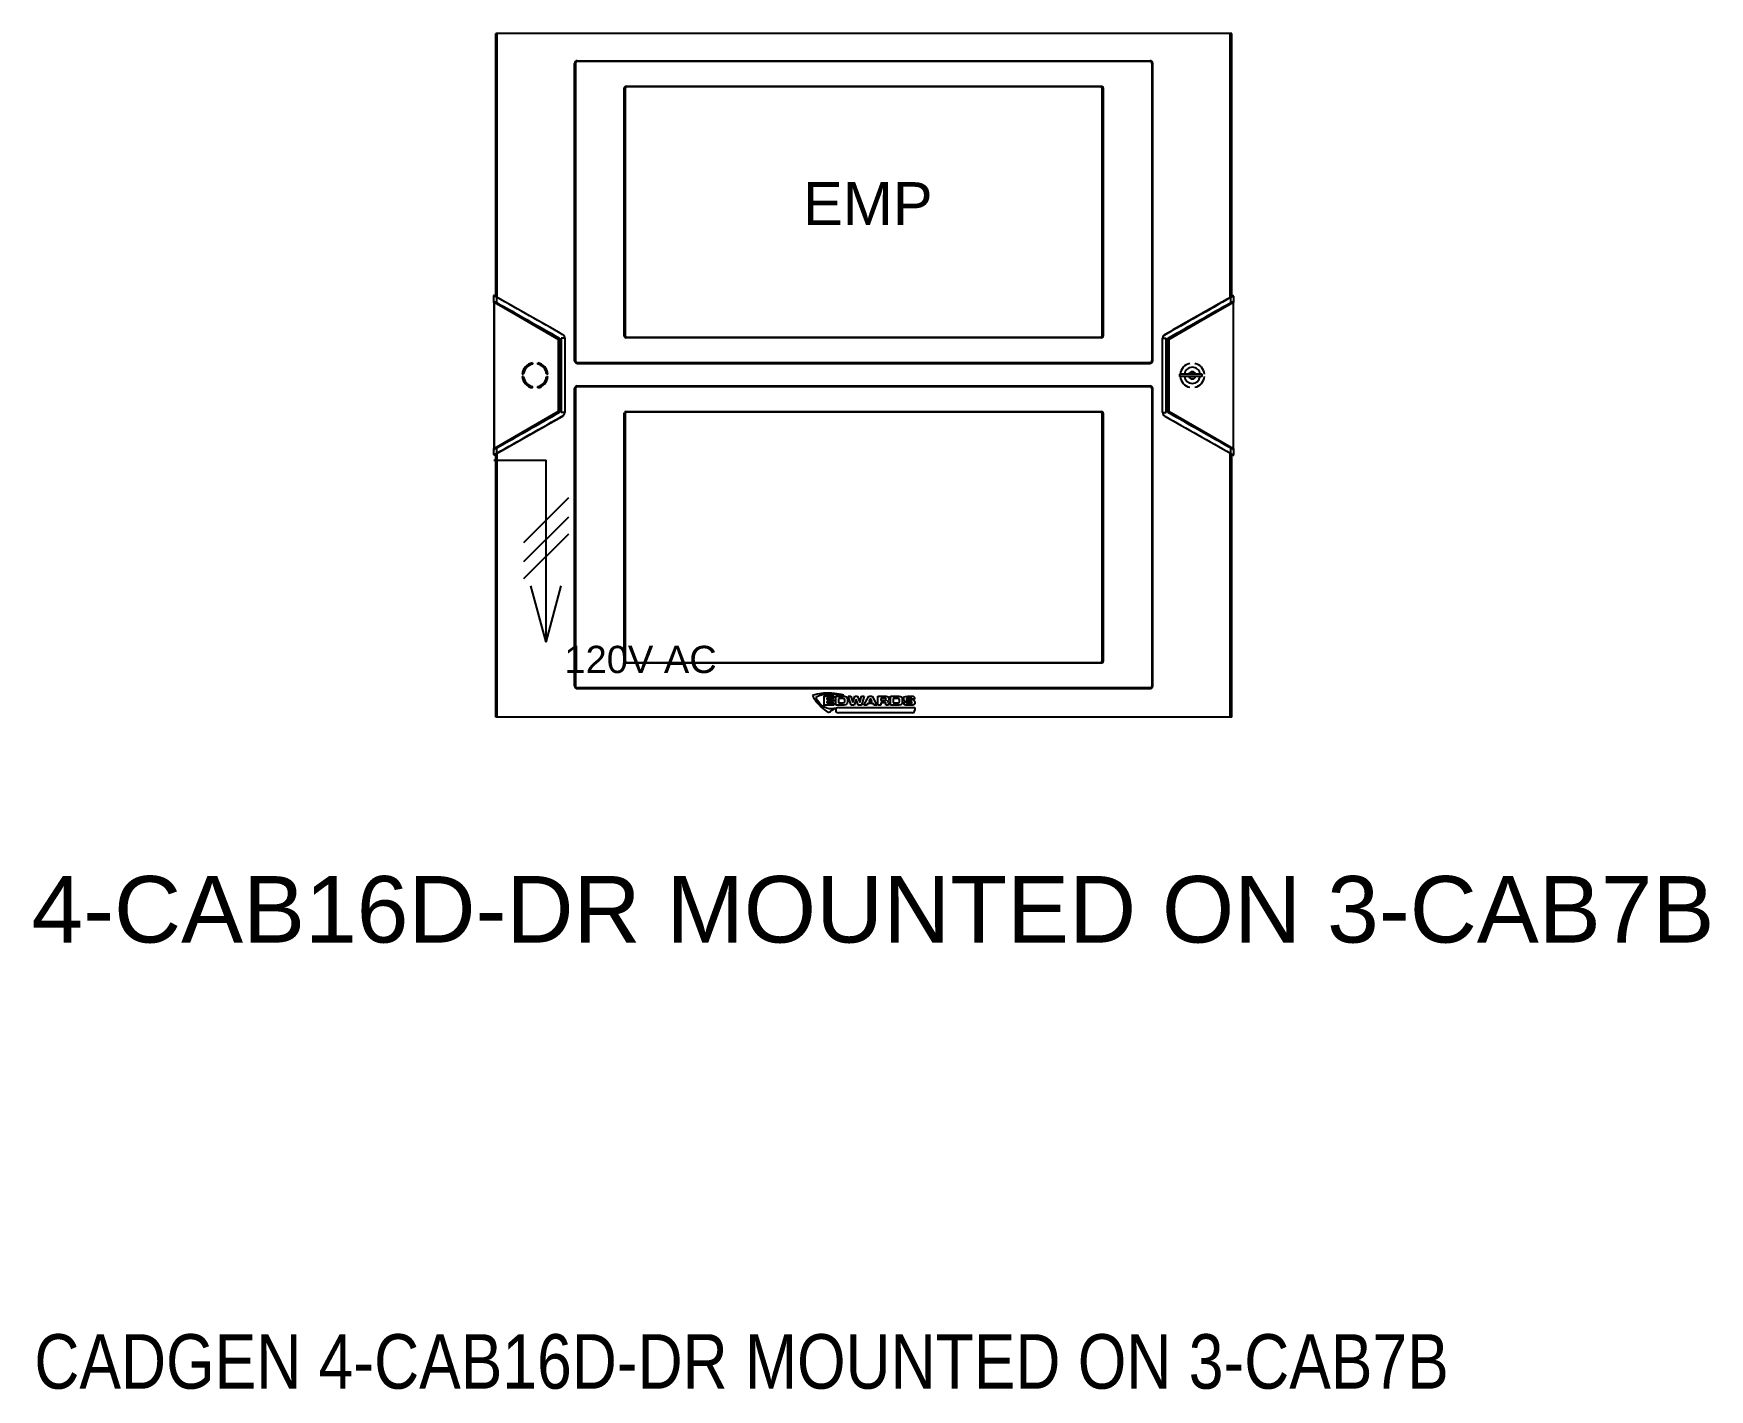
# Model space of a CAD drawing. Extents: x 0 to 1678, y -24 to 1301.
# Drawn here: x 322.9 to 507.5, y -24.1 to 125.2 of the extents above; entities that cross this region are included whole.
import ezdxf
from ezdxf.enums import TextEntityAlignment as Align

# ---------------------------------------------------------------- set-up
doc = ezdxf.new("R2010")
doc.units = 0
doc.header["$MEASUREMENT"] = 0
doc.layers.add('C___USERS_SCHERFT', color=7, linetype='Continuous')
doc.layers.add('FA-Riser', color=7, linetype='Continuous')
doc.styles.add('ADDRESS', font='sanss___.ttf')
doc.styles.add('AMTS', font='ARIALN.TTF', dxfattribs={"height": 9})

# ---------------------------------------------------------------- blocks, each defined once
blk = doc.blocks.new('SE17')
at = {"layer": 'C___USERS_SCHERFT', "color": 7, "linetype": 'Continuous'}
for p, q in [((14.117, 16.4), (14.103, 16.4)), ((14.103, 13.944), (14.103, 16.4)), ((20.958, 16.4), (14.117, 16.4)), ((14.117, 13.936), (14.117, 16.4)), ((20.973, 16.4), (20.958, 16.4)), ((20.958, 13.936), (20.958, 16.4)), ((20.973, 13.944), (20.973, 16.4)), ((14.839, 13.347), (14.839, 16.121)), ((14.842, 16.119), (14.839, 16.121)), ((14.842, 13.349), (14.842, 16.119)), ((14.846, 16.119), (14.842, 16.119)), ((14.846, 16.119), (14.846, 13.349)), ((14.864, 16.146), (14.866, 16.144)), ((14.865, 16.138), (14.866, 16.144)), ((20.21, 16.138), (14.865, 16.138)), ((20.209, 16.144), (20.211, 16.146)), ((20.21, 16.138), (20.209, 16.144)), ((20.229, 13.349), (20.229, 16.119)), ((20.229, 16.119), (20.234, 16.119)), ((20.236, 16.121), (20.234, 16.119)), ((20.234, 16.119), (20.234, 13.349)), ((20.236, 13.347), (20.236, 16.121)), ((15.303, 13.576), (15.303, 15.892)), ((15.303, 15.892), (15.305, 15.892)), ((15.305, 15.892), (15.305, 13.576)), ((15.314, 15.891), (15.305, 15.892)), ((15.314, 13.577), (15.314, 15.891)), ((15.314, 15.891), (15.314, 15.891)), ((15.314, 13.577), (15.314, 15.891)), ((15.318, 15.905), (15.327, 15.904)), ((19.77, 15.892), (19.761, 15.891)), ((19.761, 15.891), (19.761, 13.577)), ((19.761, 15.891), (19.761, 15.891)), ((19.761, 15.891), (19.761, 13.577)), ((19.77, 13.576), (19.77, 15.892)), ((19.773, 15.892), (19.77, 15.892)), ((19.773, 15.892), (19.773, 13.576)), ((14.083, 13.954), (14.083, 13.9)), ((14.111, 13.939), (14.111, 13.887)), ((20.964, 13.887), (20.964, 13.936)), ((20.992, 13.9), (20.992, 13.95)), ((14.083, 13.9), (14.083, 13.9)), ((14.083, 13.899), (14.085, 13.896)), ((14.084, 13.898), (14.086, 13.895)), ((14.085, 13.891), (14.087, 13.891)), ((14.085, 13.891), (14.085, 12.528)), ((14.086, 13.895), (14.689, 13.546)), ((14.688, 13.544), (14.087, 13.891)), ((14.087, 13.891), (14.087, 12.528)), ((20.386, 13.546), (20.989, 13.895)), ((20.988, 13.891), (20.387, 13.544)), ((20.988, 12.528), (20.988, 13.891)), ((20.991, 13.891), (20.988, 13.891)), ((20.989, 13.895), (20.991, 13.898)), ((20.99, 13.896), (20.992, 13.899)), ((20.991, 12.528), (20.991, 13.891)), ((20.992, 13.9), (20.992, 13.9)), ((14.688, 13.544), (14.689, 13.546)), ((14.688, 12.875), (14.688, 13.544)), ((14.688, 13.544), (14.69, 13.544)), ((14.689, 13.546), (14.698, 13.552)), ((14.699, 13.549), (14.69, 13.544)), ((14.69, 13.544), (14.69, 12.875)), ((14.699, 12.87), (14.699, 13.549)), ((14.699, 13.549), (14.701, 13.549)), ((14.701, 13.549), (14.701, 12.87)), ((14.714, 13.557), (14.714, 12.863)), ((14.747, 13.557), (14.714, 13.557)), ((14.747, 13.557), (14.747, 12.863)), ((15.305, 13.576), (15.303, 13.576)), ((15.305, 13.576), (15.314, 13.577)), ((15.314, 13.577), (15.314, 13.577)), ((19.758, 13.564), (19.748, 13.564)), ((19.761, 13.577), (19.77, 13.576)), ((19.761, 13.577), (19.761, 13.577)), ((19.77, 13.576), (19.773, 13.576)), ((20.328, 13.557), (20.361, 13.557)), ((20.328, 12.863), (20.328, 13.557)), ((20.361, 12.863), (20.361, 13.557)), ((20.374, 12.87), (20.374, 13.549)), ((20.376, 13.549), (20.374, 13.549)), ((20.385, 13.544), (20.376, 13.549)), ((20.376, 13.549), (20.376, 12.87)), ((20.377, 13.552), (20.386, 13.546)), ((20.385, 12.875), (20.385, 13.544)), ((20.387, 13.544), (20.385, 13.544)), ((20.387, 13.544), (20.386, 13.546)), ((20.387, 13.544), (20.387, 12.875)), ((14.446, 13.327), (14.446, 13.315)), ((14.495, 13.315), (14.495, 13.327)), ((14.839, 13.347), (14.842, 13.349)), ((14.842, 13.349), (14.846, 13.349)), ((14.866, 13.324), (14.864, 13.322)), ((14.865, 13.331), (20.21, 13.331)), ((14.866, 13.324), (14.865, 13.331)), ((20.209, 13.324), (20.21, 13.331)), ((20.211, 13.322), (20.209, 13.324)), ((20.234, 13.349), (20.229, 13.349)), ((20.234, 13.349), (20.236, 13.347)), ((14.363, 13.22), (14.351, 13.22)), ((14.363, 13.199), (14.351, 13.199)), ((14.589, 13.22), (14.578, 13.22)), ((14.578, 13.199), (14.589, 13.199)), ((20.698, 13.22), (20.486, 13.22)), ((20.486, 13.22), (20.486, 13.198)), ((20.698, 13.198), (20.486, 13.198)), ((20.698, 13.198), (20.698, 13.22)), ((14.446, 13.093), (14.446, 13.105)), ((14.495, 13.093), (14.495, 13.105)), ((14.839, 10.312), (14.839, 13.086)), ((14.842, 13.084), (14.839, 13.086)), ((14.842, 10.314), (14.842, 13.084)), ((14.846, 13.084), (14.842, 13.084)), ((14.846, 13.084), (14.846, 10.314)), ((14.864, 13.111), (14.866, 13.109)), ((14.865, 13.103), (14.866, 13.109)), ((20.21, 13.103), (14.865, 13.103)), ((20.209, 13.109), (20.211, 13.111)), ((20.21, 13.103), (20.209, 13.109)), ((20.229, 10.314), (20.229, 13.084)), ((20.229, 13.084), (20.234, 13.084)), ((20.236, 13.086), (20.234, 13.084)), ((20.234, 13.084), (20.234, 10.314)), ((20.236, 10.312), (20.236, 13.086)), ((14.689, 12.873), (14.086, 12.525)), ((14.087, 12.528), (14.688, 12.875)), ((14.688, 12.875), (14.689, 12.873)), ((14.688, 12.875), (14.69, 12.875)), ((14.698, 12.868), (14.689, 12.873)), ((14.69, 12.875), (14.699, 12.87)), ((14.699, 12.87), (14.701, 12.87)), ((14.747, 12.863), (14.714, 12.863)), ((15.303, 10.541), (15.303, 12.857)), ((15.303, 12.857), (15.305, 12.857)), ((15.305, 12.857), (15.305, 10.541)), ((15.314, 12.856), (15.305, 12.857)), ((15.314, 10.542), (15.314, 12.856)), ((15.314, 12.856), (15.314, 12.856)), ((15.314, 10.542), (15.314, 12.856)), ((15.318, 12.87), (15.327, 12.869)), ((19.77, 12.857), (19.761, 12.856)), ((19.761, 12.856), (19.761, 10.542)), ((19.761, 12.856), (19.761, 12.856)), ((19.761, 12.856), (19.761, 10.542)), ((19.77, 10.541), (19.77, 12.857)), ((19.773, 12.857), (19.77, 12.857)), ((19.773, 12.857), (19.773, 10.541)), ((20.328, 12.863), (20.361, 12.863)), ((20.376, 12.87), (20.374, 12.87)), ((20.376, 12.87), (20.385, 12.875)), ((20.386, 12.873), (20.377, 12.868)), ((20.387, 12.875), (20.385, 12.875)), ((20.387, 12.875), (20.386, 12.873)), ((20.989, 12.525), (20.386, 12.873)), ((20.387, 12.875), (20.988, 12.528)), ((14.085, 12.524), (14.083, 12.52)), ((14.083, 12.519), (14.083, 12.519)), ((14.083, 12.519), (14.083, 12.47)), ((14.086, 12.525), (14.084, 12.521)), ((14.085, 12.528), (14.087, 12.528)), ((14.111, 12.533), (14.111, 12.484)), ((20.964, 12.48), (20.964, 12.533)), ((20.991, 12.528), (20.988, 12.528)), ((20.991, 12.521), (20.989, 12.525)), ((20.992, 12.52), (20.99, 12.524)), ((20.992, 12.465), (20.992, 12.519)), ((20.992, 12.519), (20.992, 12.519)), ((14.103, 10.02), (14.103, 12.475)), ((14.117, 10.02), (14.117, 12.483)), ((20.958, 10.02), (20.958, 12.483)), ((20.973, 10.02), (20.973, 12.475)), ((15.305, 10.541), (15.303, 10.541)), ((15.305, 10.541), (15.314, 10.542)), ((15.314, 10.542), (15.314, 10.542)), ((19.758, 10.529), (19.748, 10.529)), ((19.761, 10.542), (19.77, 10.541)), ((19.761, 10.542), (19.761, 10.542)), ((19.77, 10.541), (19.773, 10.541)), ((14.839, 10.312), (14.842, 10.314)), ((14.842, 10.314), (14.846, 10.314)), ((14.866, 10.289), (14.864, 10.287)), ((14.865, 10.296), (20.21, 10.296)), ((14.866, 10.289), (14.865, 10.296)), ((17.169, 10.134), (17.169, 10.216)), ((17.169, 10.216), (17.259, 10.216)), ((17.259, 10.197), (17.194, 10.197)), ((17.194, 10.197), (17.194, 10.184)), ((17.194, 10.184), (17.255, 10.184)), ((17.207, 10.246), (17.199, 10.246)), ((17.255, 10.184), (17.255, 10.167)), ((17.259, 10.216), (17.259, 10.197)), ((17.276, 10.216), (17.352, 10.216)), ((17.276, 10.134), (17.276, 10.216)), ((17.346, 10.196), (17.301, 10.196)), ((17.301, 10.196), (17.301, 10.155)), ((17.361, 10.17), (17.361, 10.181)), ((17.386, 10.187), (17.386, 10.163)), ((17.393, 10.216), (17.418, 10.216)), ((17.42, 10.134), (17.393, 10.216)), ((17.418, 10.216), (17.435, 10.156)), ((17.435, 10.156), (17.456, 10.216)), ((17.468, 10.188), (17.449, 10.134)), ((17.456, 10.216), (17.48, 10.216)), ((17.468, 10.188), (17.468, 10.188)), ((17.487, 10.134), (17.468, 10.188)), ((17.48, 10.216), (17.5, 10.156)), ((17.501, 10.156), (17.518, 10.216)), ((17.542, 10.216), (17.516, 10.134)), ((17.518, 10.216), (17.542, 10.216)), ((17.54, 10.134), (17.584, 10.216)), ((17.584, 10.216), (17.617, 10.216)), ((17.6, 10.197), (17.584, 10.166)), ((17.616, 10.166), (17.6, 10.197)), ((17.617, 10.216), (17.661, 10.134)), ((17.67, 10.216), (17.746, 10.216)), ((17.67, 10.134), (17.67, 10.216)), ((17.696, 10.196), (17.696, 10.176)), ((17.735, 10.196), (17.696, 10.196)), ((17.696, 10.176), (17.737, 10.176)), ((17.746, 10.184), (17.746, 10.187)), ((17.771, 10.192), (17.771, 10.186)), ((17.789, 10.216), (17.864, 10.216)), ((17.789, 10.134), (17.789, 10.216)), ((17.858, 10.196), (17.814, 10.196)), ((17.814, 10.196), (17.814, 10.155)), ((17.873, 10.17), (17.873, 10.181)), ((17.898, 10.187), (17.898, 10.163)), ((17.945, 10.217), (17.98, 10.217)), ((17.974, 10.198), (17.947, 10.198)), ((18.012, 10.19), (17.987, 10.19)), ((18.012, 10.193), (18.012, 10.19)), ((20.209, 10.289), (20.21, 10.296)), ((20.211, 10.287), (20.209, 10.289)), ((20.234, 10.314), (20.229, 10.314)), ((20.234, 10.314), (20.236, 10.312)), ((14.117, 10.02), (14.103, 10.02)), ((20.958, 10.02), (14.117, 10.02)), ((17.26, 10.134), (17.169, 10.134)), ((17.255, 10.167), (17.194, 10.167)), ((17.194, 10.167), (17.194, 10.154)), ((17.194, 10.154), (17.26, 10.154)), ((17.26, 10.154), (17.26, 10.134)), ((17.352, 10.134), (17.276, 10.134)), ((17.301, 10.155), (17.346, 10.155)), ((17.302, 10.111), (18.015, 10.111)), ((17.99, 10.061), (17.302, 10.061)), ((17.449, 10.134), (17.42, 10.134)), ((17.435, 10.156), (17.435, 10.156)), ((17.516, 10.134), (17.487, 10.134)), ((17.5, 10.156), (17.501, 10.156)), ((17.568, 10.134), (17.54, 10.134)), ((17.575, 10.149), (17.568, 10.134)), ((17.626, 10.149), (17.575, 10.149)), ((17.584, 10.166), (17.616, 10.166)), ((17.634, 10.134), (17.626, 10.149)), ((17.661, 10.134), (17.634, 10.134)), ((17.696, 10.134), (17.67, 10.134)), ((17.696, 10.155), (17.696, 10.134)), ((17.735, 10.155), (17.696, 10.155)), ((17.745, 10.134), (17.745, 10.144)), ((17.77, 10.134), (17.745, 10.134)), ((17.757, 10.166), (17.757, 10.166)), ((17.77, 10.148), (17.77, 10.134)), ((17.864, 10.134), (17.789, 10.134)), ((17.814, 10.155), (17.858, 10.155)), ((17.912, 10.161), (17.937, 10.161)), ((17.912, 10.155), (17.912, 10.161)), ((17.974, 10.133), (17.944, 10.133)), ((17.948, 10.151), (17.979, 10.151)), ((18.015, 10.111), (18.015, 10.086)), ((20.973, 10.02), (20.958, 10.02))]:
    blk.add_line(p, q, dxfattribs=at)
for centre, radius, start, end in [((14.864, 16.121), 0.0247, 89.4736, 179.8578), ((14.866, 16.119), 0.0248, 89.8343, 179.8308), ((14.865, 16.119), 0.0186, 89.6763, 179.6338), ((20.209, 16.119), 0.0248, 0.1823, 90.1524), ((20.21, 16.119), 0.0186, 0.3042, 90.3857), ((20.212, 16.121), 0.0247, 0.1589, 90.5096), ((15.317, 15.892), 0.0145, 89.3872, 179.6418), ((15.317, 15.892), 0.0125, 88.841, 179.2614), ((15.327, 15.891), 0.0125, 88.8352, 179.2547), ((19.749, 15.891), 0.0125, 0.7214, 91.1886), ((19.758, 15.892), 0.0145, 0.3864, 90.5846), ((19.758, 15.892), 0.0125, 0.7149, 91.1827), ((14.085, 13.9), 0.00253, 180.4961, 239.5946), ((20.99, 13.9), 0.00253, 300.4054, 359.5039), ((14.688, 13.544), 0.0025, 0.0392, 59.9608), ((14.697, 13.549), 0.00246, 0.0299, 61.0571), ((14.696, 13.549), 0.00496, 0.0366, 60.5169), ((14.71, 13.557), 0.0377, 0.04, 60.4987), ((15.317, 13.576), 0.0145, 180.3864, 270.5846), ((15.317, 13.576), 0.0125, 180.7149, 271.1827), ((15.327, 13.577), 0.0125, 180.7214, 271.1886), ((19.749, 13.577), 0.0125, 268.8352, 359.2547), ((19.758, 13.576), 0.0145, 269.3872, 359.6418), ((19.758, 13.576), 0.0125, 268.841, 359.2614), ((20.365, 13.557), 0.0376, 142.0695, 179.9964), ((20.365, 13.557), 0.0372, 118.8969, 141.8705), ((20.379, 13.549), 0.00496, 119.483, 179.9635), ((20.379, 13.549), 0.00246, 118.9427, 179.9704), ((20.387, 13.544), 0.0025, 120.0392, 179.9608), ((14.47, 13.21), 0.12, 101.8719, 175.0789), ((14.47, 13.21), 0.108, 103.1808, 174.5439), ((14.47, 13.21), 0.12, 4.9211, 78.1281), ((14.47, 13.21), 0.108, 5.4561, 76.8192), ((14.864, 13.347), 0.0247, 180.1589, 270.5096), ((14.866, 13.349), 0.0248, 180.1823, 270.1524), ((14.865, 13.349), 0.0186, 180.3042, 270.3857), ((20.209, 13.349), 0.0248, 269.8343, 359.8308), ((20.21, 13.349), 0.0186, 269.6763, 359.6338), ((20.212, 13.347), 0.0247, 269.4736, 359.8578), ((20.605, 13.21), 0.114, 102.4894, 174.8262), ((20.605, 13.21), 0.114, 5.1738, 77.5106), ((14.47, 13.21), 0.12, 184.9211, 258.1281), ((14.47, 13.21), 0.108, 185.4561, 256.8192), ((14.47, 13.21), 0.12, 281.8719, 355.0789), ((14.47, 13.21), 0.108, 283.1808, 354.5439), ((20.605, 13.21), 0.114, 185.1738, 257.5106), ((20.605, 13.21), 0.075, 8.2317, 171.7683), ((20.605, 13.21), 0.075, 188.636, 351.364), ((20.605, 13.21), 0.0331, 18.9176, 161.0824), ((20.605, 13.21), 0.0331, 199.8775, 340.1225), ((20.605, 13.21), 0.0299, 21.0319, 158.9681), ((20.605, 13.21), 0.0299, 202.1097, 337.8903), ((20.605, 13.21), 0.114, 282.4894, 354.8262), ((14.864, 13.086), 0.0247, 89.4736, 179.8578), ((14.866, 13.084), 0.0248, 89.8343, 179.8308), ((14.865, 13.084), 0.0186, 89.6763, 179.6338), ((20.209, 13.084), 0.0248, 0.1823, 90.1524), ((20.21, 13.084), 0.0186, 0.3042, 90.3857), ((20.212, 13.086), 0.0247, 0.1589, 90.5096), ((14.688, 12.875), 0.0025, 300.0392, 359.9608), ((14.697, 12.87), 0.00246, 298.9427, 359.9704), ((14.696, 12.87), 0.00496, 299.483, 359.9635), ((14.71, 12.863), 0.0372, 298.8969, 321.8705), ((14.71, 12.863), 0.0376, 322.0695, 359.9964), ((15.317, 12.857), 0.0145, 89.3872, 179.6418), ((15.317, 12.857), 0.0125, 88.841, 179.2614), ((15.327, 12.856), 0.0125, 88.8352, 179.2547), ((19.749, 12.856), 0.0125, 0.7214, 91.1886), ((19.758, 12.857), 0.0145, 0.3864, 90.5846), ((19.758, 12.857), 0.0125, 0.7149, 91.1827), ((20.366, 12.863), 0.0377, 180.04, 240.4987), ((20.379, 12.87), 0.00496, 180.0366, 240.5169), ((20.379, 12.87), 0.00246, 180.0299, 241.0571), ((20.387, 12.875), 0.0025, 180.0392, 239.9608), ((14.085, 12.519), 0.00253, 120.4054, 179.5039), ((20.99, 12.519), 0.00253, 0.4961, 59.5946), ((15.317, 10.541), 0.0145, 180.3864, 270.5846), ((15.317, 10.541), 0.0125, 180.7149, 271.1827), ((15.327, 10.542), 0.0125, 180.7214, 271.1886), ((19.749, 10.542), 0.0125, 268.8352, 359.2547), ((19.758, 10.541), 0.0145, 269.3872, 359.6418), ((19.758, 10.541), 0.0125, 268.841, 359.2614), ((14.864, 10.312), 0.0247, 180.1589, 270.5096), ((14.866, 10.314), 0.0248, 180.1823, 270.1524), ((14.865, 10.314), 0.0186, 180.3042, 270.3857), ((20.209, 10.314), 0.0248, 269.8343, 359.8308), ((20.21, 10.314), 0.0186, 269.6763, 359.6338), ((20.212, 10.312), 0.0247, 269.4736, 359.8578), ((17.302, 10.086), 0.0252, 90, 270), ((17.99, 10.086), 0.0249, 270, 359.9727)]:
    blk.add_arc(centre, radius, start, end, dxfattribs=at)
for centre, major_axis, ratio, start_param, end_param in [((15.318, 15.907), (0, -0.002), 0.177347, 4.712391, 6.247716), ((19.758, 15.907), (0, -0.002), 0.177347, 0.035469, 1.570794), ((14.122, 13.932), (0.0392, -0.0227), 0.030233, 1.866177, 3.159036), ((17.538, 11.477), (-12.487, 7.218), 0.030233, -1.326436, -1.275416), ((17.538, 11.474), (12.487, 7.217), 0.03023, 1.275421, 1.327361), ((17.536, 11.476), (12.485, 7.217), 0.030233, 1.275416, 1.326278), ((20.952, 13.931), (-0.0367, -0.0212), 0.030233, 3.125027, 4.417008), ((20.963, 13.936), (0.00123, -0.00218), 0.240978, 1.435276, 3.17756), ((20.953, 13.929), (-0.0392, -0.0212), 0.029208, 3.12582, 4.418679), ((14.122, 13.879), (0.0392, -0.0212), 0.029208, 1.864506, 3.157365), ((14.121, 13.877), (0.0367, -0.0212), 0.030233, 1.866177, 3.158158), ((14.085, 13.891), (0, -0.00569), 0.022674, 1.557697, 2.724518), ((14.087, 13.897), (0.00226, 0.00107), 0.998126, 3.141594, 3.748412), ((14.087, 13.891), (-0.00125, 0.00353), 0.025839, 4.682091, 6.217981), ((17.538, 11.425), (-12.487, 7.217), 0.03023, -1.324, -1.275421), ((14.112, 13.887), (-0.00123, -0.00218), 0.240978, 4.84791, 6.247218), ((17.536, 11.422), (-12.485, 7.217), 0.030233, -1.323995, -1.275416), ((17.538, 11.425), (12.487, 7.217), 0.03023, 1.275421, 1.324), ((17.539, 11.422), (12.485, 7.217), 0.030233, 1.275416, 1.323995), ((20.953, 13.879), (-0.0392, -0.0212), 0.029208, 3.12582, 4.418679), ((20.954, 13.877), (-0.0367, -0.0212), 0.030233, 3.125027, 4.417008), ((20.963, 13.887), (0.00123, -0.00218), 0.240978, 0.035967, 1.435276), ((20.988, 13.891), (-0.00125, -0.00353), 0.025839, 3.206797, 4.742687), ((20.988, 13.897), (-0.00226, 0.00107), 0.998126, 2.534773, 3.141593), ((20.991, 13.891), (0, 0.00569), 0.022674, 0.417074, 1.583895), ((14.688, 13.544), (-0.0000597, -0.0000345), 0.999188, 2.618346, 3.66484), ((14.699, 13.554), (-0.00123, -0.00217), 0.198925, 4.824889, 6.247567), ((15.318, 13.562), (0, 0.002), 0.177347, 0.035469, 1.570794), ((19.758, 13.562), (0, 0.002), 0.177347, 4.712391, 6.247716), ((20.376, 13.554), (0.00123, -0.00217), 0.198925, 0.035619, 1.458296), ((20.387, 13.544), (0.0000597, -0.0000345), 0.999188, 2.618346, 3.66484), ((17.536, 14.997), (-12.485, -7.217), 0.030233, 1.275416, 1.323995), ((17.538, 14.995), (-12.487, -7.217), 0.03023, 1.275421, 1.324), ((17.538, 14.945), (-12.487, -7.217), 0.03023, 1.275421, 1.327361), ((17.539, 14.943), (-12.485, -7.217), 0.030233, 1.275416, 1.326278), ((14.688, 12.875), (-0.0000597, 0.0000345), 0.999188, 2.618346, 3.66484), ((14.699, 12.866), (-0.00123, 0.00217), 0.198925, 0.035619, 1.458296), ((15.318, 12.872), (0, -0.002), 0.177347, 4.712391, 6.247716), ((19.758, 12.872), (0, -0.002), 0.177347, 0.035469, 1.570794), ((17.538, 14.943), (12.487, -7.218), 0.030233, -1.326436, -1.275416), ((17.539, 14.997), (12.485, -7.217), 0.030233, -1.323995, -1.275416), ((20.376, 12.866), (0.00123, 0.00217), 0.198925, 4.824889, 6.247567), ((17.538, 14.995), (12.487, -7.217), 0.03023, -1.324, -1.275421), ((20.387, 12.875), (0.0000597, 0.0000345), 0.999188, 2.618346, 3.66484), ((14.122, 12.54), (0.0392, 0.0212), 0.029208, 3.12582, 4.418679), ((14.121, 12.542), (0.0367, 0.0212), 0.030233, 3.125027, 4.417008), ((14.085, 12.528), (0, -0.00569), 0.022674, 0.417075, 1.583895), ((14.087, 12.523), (0.00226, -0.00107), 0.998126, 2.534773, 3.141593), ((14.087, 12.528), (0.00125, 0.00353), 0.025839, 3.206797, 4.742687), ((14.112, 12.533), (-0.00123, 0.00218), 0.240978, 0.035967, 1.435276), ((20.954, 12.542), (-0.0367, 0.0212), 0.030233, 1.866177, 3.158158), ((20.963, 12.533), (0.00123, 0.00218), 0.240978, 4.84791, 6.247218), ((20.953, 12.54), (-0.0392, 0.0212), 0.029208, 1.864506, 3.157365), ((20.988, 12.528), (0.00125, -0.00353), 0.025839, 4.682091, 6.217981), ((20.988, 12.523), (-0.00226, -0.00107), 0.998126, 3.141594, 3.748412), ((20.991, 12.528), (0, 0.00569), 0.022674, 1.557697, 2.724518), ((14.122, 12.491), (0.0392, 0.0212), 0.029208, 3.12582, 4.418679), ((14.123, 12.489), (0.0367, 0.0212), 0.030233, 3.125027, 4.417008), ((14.112, 12.484), (-0.00123, 0.00218), 0.240978, 1.435276, 3.17756), ((20.953, 12.488), (-0.0392, 0.0227), 0.030233, 1.866177, 3.159036), ((15.318, 10.527), (0, 0.002), 0.177347, 0.035469, 1.570794), ((19.758, 10.527), (0, 0.002), 0.177347, 4.712391, 6.247716)]:
    blk.add_ellipse(centre, major_axis=major_axis, ratio=ratio, start_param=start_param, end_param=end_param, dxfattribs=at)
for points, knots in [([(14.864, 16.146), (15.304, 16.146), (15.747, 16.146), (16.417, 16.146), (16.642, 16.146), (17.09, 16.146), (17.315, 16.146), (17.764, 16.146), (17.989, 16.146), (18.438, 16.146), (18.661, 16.146), (19.329, 16.146), (19.772, 16.146), (20.211, 16.146)], [0, 0, 0, 0, 0.25, 0.25, 0.375, 0.375, 0.5, 0.5, 0.625, 0.625, 0.75, 0.75, 1, 1, 1, 1]), ([(14.866, 16.144), (14.899, 16.144), (14.966, 16.144), (15.065, 16.144), (15.165, 16.144), (15.264, 16.144), (15.364, 16.144), (15.464, 16.144), (15.565, 16.144), (15.665, 16.144), (15.765, 16.144), (15.866, 16.144), (15.967, 16.144), (16.067, 16.144), (16.168, 16.144), (16.269, 16.144), (16.37, 16.144), (16.472, 16.144), (16.573, 16.144), (16.674, 16.144), (16.775, 16.144), (16.877, 16.144), (16.978, 16.144), (17.08, 16.144), (17.181, 16.144), (17.283, 16.144), (17.384, 16.144), (17.486, 16.144), (17.588, 16.144), (17.689, 16.144), (17.791, 16.144), (17.892, 16.144), (17.994, 16.144), (18.095, 16.144), (18.197, 16.144), (18.298, 16.144), (18.4, 16.144), (18.501, 16.144), (18.602, 16.144), (18.703, 16.144), (18.805, 16.144), (18.906, 16.144), (19.007, 16.144), (19.107, 16.144), (19.208, 16.144), (19.309, 16.144), (19.409, 16.144), (19.51, 16.144), (19.61, 16.144), (19.71, 16.144), (19.81, 16.144), (19.91, 16.144), (20.01, 16.144), (20.11, 16.144), (20.176, 16.144), (20.209, 16.144)], [0, 0, 0, 0, 0.018855, 0.037711, 0.056567, 0.075424, 0.094281, 0.113139, 0.131997, 0.150855, 0.169715, 0.188574, 0.207434, 0.226295, 0.245156, 0.264017, 0.282879, 0.301741, 0.320604, 0.339468, 0.358332, 0.377196, 0.396061, 0.414926, 0.433792, 0.452659, 0.471525, 0.490393, 0.509261, 0.528129, 0.546998, 0.565867, 0.584737, 0.603607, 0.622478, 0.641349, 0.660221, 0.679093, 0.697966, 0.71684, 0.735713, 0.754588, 0.773463, 0.792338, 0.811214, 0.83009, 0.848967, 0.867844, 0.886722, 0.9056, 0.924479, 0.943359, 0.962239, 0.981119, 1, 1, 1, 1]), ([(15.317, 15.907), (15.501, 15.907), (15.685, 15.907), (16.053, 15.907), (16.239, 15.907), (16.795, 15.907), (17.166, 15.907), (17.724, 15.907), (17.91, 15.907), (18.282, 15.907), (18.468, 15.907), (19.023, 15.907), (19.391, 15.907), (19.758, 15.907)], [0, 0, 0, 0, 0.125, 0.125, 0.25, 0.25, 0.5, 0.5, 0.625, 0.625, 0.75, 0.75, 1, 1, 1, 1]), ([(19.758, 15.905), (19.391, 15.905), (19.023, 15.905), (18.467, 15.905), (18.282, 15.905), (17.91, 15.905), (17.724, 15.905), (17.166, 15.905), (16.795, 15.905), (16.239, 15.905), (16.054, 15.905), (15.685, 15.905), (15.501, 15.905), (15.318, 15.905)], [0, 0, 0, 0, 0.25, 0.25, 0.375, 0.375, 0.5, 0.5, 0.75, 0.75, 0.875, 0.875, 1, 1, 1, 1]), ([(15.327, 15.904), (15.692, 15.904), (16.059, 15.904), (16.612, 15.904), (16.796, 15.904), (17.167, 15.904), (17.352, 15.904), (17.908, 15.904), (18.277, 15.904), (18.831, 15.904), (19.016, 15.904), (19.383, 15.904), (19.566, 15.904), (19.748, 15.904)], [0, 0, 0, 0, 0.25, 0.25, 0.375, 0.375, 0.5, 0.5, 0.75, 0.75, 0.875, 0.875, 1, 1, 1, 1]), ([(19.758, 13.562), (19.575, 13.562), (19.391, 13.562), (19.022, 13.562), (18.837, 13.562), (18.28, 13.562), (17.909, 13.562), (17.351, 13.562), (17.165, 13.562), (16.793, 13.562), (16.608, 13.562), (16.052, 13.562), (15.684, 13.562), (15.317, 13.562)], [0, 0, 0, 0, 0.125, 0.125, 0.25, 0.25, 0.5, 0.5, 0.625, 0.625, 0.75, 0.75, 1, 1, 1, 1]), ([(15.318, 13.564), (15.684, 13.564), (16.053, 13.564), (16.608, 13.564), (16.793, 13.564), (17.165, 13.564), (17.351, 13.564), (17.909, 13.564), (18.28, 13.564), (18.837, 13.564), (19.022, 13.564), (19.39, 13.564), (19.574, 13.564), (19.758, 13.564)], [0, 0, 0, 0, 0.25, 0.25, 0.375, 0.375, 0.5, 0.5, 0.75, 0.75, 0.875, 0.875, 1, 1, 1, 1]), ([(19.748, 13.564), (19.383, 13.564), (19.017, 13.564), (18.464, 13.564), (18.279, 13.564), (17.908, 13.564), (17.723, 13.564), (17.168, 13.564), (16.798, 13.564), (16.244, 13.564), (16.06, 13.564), (15.692, 13.564), (15.509, 13.564), (15.327, 13.564)], [0, 0, 0, 0, 0.25, 0.25, 0.375, 0.375, 0.5, 0.5, 0.75, 0.75, 0.875, 0.875, 1, 1, 1, 1]), ([(14.864, 13.322), (15.304, 13.322), (15.747, 13.322), (16.417, 13.322), (16.642, 13.322), (17.09, 13.322), (17.315, 13.322), (17.764, 13.322), (17.989, 13.322), (18.438, 13.322), (18.661, 13.322), (19.329, 13.322), (19.772, 13.322), (20.211, 13.322)], [0, 0, 0, 0, 0.25, 0.25, 0.375, 0.375, 0.5, 0.5, 0.625, 0.625, 0.75, 0.75, 1, 1, 1, 1]), ([(20.209, 13.324), (20.176, 13.324), (20.11, 13.324), (20.01, 13.324), (19.911, 13.324), (19.811, 13.324), (19.711, 13.324), (19.611, 13.324), (19.511, 13.324), (19.41, 13.324), (19.31, 13.324), (19.209, 13.324), (19.109, 13.324), (19.008, 13.324), (18.907, 13.324), (18.806, 13.324), (18.705, 13.324), (18.604, 13.324), (18.503, 13.324), (18.401, 13.324), (18.3, 13.324), (18.199, 13.324), (18.097, 13.324), (17.996, 13.324), (17.894, 13.324), (17.793, 13.324), (17.691, 13.324), (17.589, 13.324), (17.488, 13.324), (17.386, 13.324), (17.285, 13.324), (17.183, 13.324), (17.082, 13.324), (16.98, 13.324), (16.879, 13.324), (16.777, 13.324), (16.676, 13.324), (16.574, 13.324), (16.473, 13.324), (16.372, 13.324), (16.271, 13.324), (16.17, 13.324), (16.069, 13.324), (15.968, 13.324), (15.867, 13.324), (15.766, 13.324), (15.666, 13.324), (15.565, 13.324), (15.465, 13.324), (15.365, 13.324), (15.265, 13.324), (15.165, 13.324), (15.065, 13.324), (14.966, 13.324), (14.9, 13.324), (14.866, 13.324)], [0, 0, 0, 0, 0.018855, 0.037711, 0.056567, 0.075424, 0.094281, 0.113139, 0.131997, 0.150855, 0.169715, 0.188574, 0.207434, 0.226295, 0.245156, 0.264017, 0.282879, 0.301742, 0.320604, 0.339468, 0.358332, 0.377196, 0.396061, 0.414926, 0.433792, 0.452659, 0.471526, 0.490393, 0.509261, 0.528129, 0.546998, 0.565867, 0.584737, 0.603607, 0.622478, 0.641349, 0.660221, 0.679094, 0.697966, 0.71684, 0.735713, 0.754588, 0.773463, 0.792338, 0.811214, 0.83009, 0.848967, 0.867844, 0.886722, 0.9056, 0.924479, 0.943359, 0.962239, 0.981119, 1, 1, 1, 1]), ([(14.864, 13.111), (15.304, 13.111), (15.747, 13.111), (16.417, 13.111), (16.642, 13.111), (17.09, 13.111), (17.315, 13.111), (17.764, 13.111), (17.989, 13.111), (18.438, 13.111), (18.661, 13.111), (19.329, 13.111), (19.772, 13.111), (20.211, 13.111)], [0, 0, 0, 0, 0.25, 0.25, 0.375, 0.375, 0.5, 0.5, 0.625, 0.625, 0.75, 0.75, 1, 1, 1, 1]), ([(14.866, 13.109), (14.899, 13.109), (14.966, 13.109), (15.065, 13.109), (15.165, 13.109), (15.264, 13.109), (15.364, 13.109), (15.464, 13.109), (15.565, 13.109), (15.665, 13.109), (15.765, 13.109), (15.866, 13.109), (15.967, 13.109), (16.067, 13.109), (16.168, 13.109), (16.269, 13.109), (16.37, 13.109), (16.472, 13.109), (16.573, 13.109), (16.674, 13.109), (16.775, 13.109), (16.877, 13.109), (16.978, 13.109), (17.08, 13.109), (17.181, 13.109), (17.283, 13.109), (17.384, 13.109), (17.486, 13.109), (17.588, 13.109), (17.689, 13.109), (17.791, 13.109), (17.892, 13.109), (17.994, 13.109), (18.095, 13.109), (18.197, 13.109), (18.298, 13.109), (18.4, 13.109), (18.501, 13.109), (18.602, 13.109), (18.703, 13.109), (18.805, 13.109), (18.906, 13.109), (19.007, 13.109), (19.107, 13.109), (19.208, 13.109), (19.309, 13.109), (19.409, 13.109), (19.51, 13.109), (19.61, 13.109), (19.71, 13.109), (19.81, 13.109), (19.91, 13.109), (20.01, 13.109), (20.11, 13.109), (20.176, 13.109), (20.209, 13.109)], [0, 0, 0, 0, 0.018855, 0.037711, 0.056567, 0.075424, 0.094281, 0.113139, 0.131997, 0.150855, 0.169715, 0.188574, 0.207434, 0.226295, 0.245156, 0.264017, 0.282879, 0.301741, 0.320604, 0.339468, 0.358332, 0.377196, 0.396061, 0.414926, 0.433792, 0.452659, 0.471525, 0.490393, 0.509261, 0.528129, 0.546998, 0.565867, 0.584737, 0.603607, 0.622478, 0.641349, 0.660221, 0.679093, 0.697966, 0.71684, 0.735713, 0.754588, 0.773463, 0.792338, 0.811214, 0.83009, 0.848967, 0.867844, 0.886722, 0.9056, 0.924479, 0.943359, 0.962239, 0.981119, 1, 1, 1, 1]), ([(15.317, 12.872), (15.501, 12.872), (15.685, 12.872), (16.053, 12.872), (16.239, 12.872), (16.795, 12.872), (17.166, 12.872), (17.724, 12.872), (17.91, 12.872), (18.282, 12.872), (18.468, 12.872), (19.023, 12.872), (19.391, 12.872), (19.758, 12.872)], [0, 0, 0, 0, 0.125, 0.125, 0.25, 0.25, 0.5, 0.5, 0.625, 0.625, 0.75, 0.75, 1, 1, 1, 1]), ([(19.758, 12.87), (19.391, 12.87), (19.023, 12.87), (18.467, 12.87), (18.282, 12.87), (17.91, 12.87), (17.724, 12.87), (17.166, 12.87), (16.795, 12.87), (16.239, 12.87), (16.054, 12.87), (15.685, 12.87), (15.501, 12.87), (15.318, 12.87)], [0, 0, 0, 0, 0.25, 0.25, 0.375, 0.375, 0.5, 0.5, 0.75, 0.75, 0.875, 0.875, 1, 1, 1, 1]), ([(15.327, 12.869), (15.692, 12.869), (16.059, 12.869), (16.612, 12.869), (16.796, 12.869), (17.167, 12.869), (17.352, 12.869), (17.908, 12.869), (18.277, 12.869), (18.831, 12.869), (19.016, 12.869), (19.383, 12.869), (19.566, 12.869), (19.748, 12.869)], [0, 0, 0, 0, 0.25, 0.25, 0.375, 0.375, 0.5, 0.5, 0.75, 0.75, 0.875, 0.875, 1, 1, 1, 1]), ([(19.758, 10.527), (19.575, 10.527), (19.391, 10.527), (19.022, 10.527), (18.837, 10.527), (18.28, 10.527), (17.909, 10.527), (17.351, 10.527), (17.165, 10.527), (16.793, 10.527), (16.608, 10.527), (16.052, 10.527), (15.684, 10.527), (15.317, 10.527)], [0, 0, 0, 0, 0.125, 0.125, 0.25, 0.25, 0.5, 0.5, 0.625, 0.625, 0.75, 0.75, 1, 1, 1, 1]), ([(15.318, 10.529), (15.684, 10.529), (16.053, 10.529), (16.608, 10.529), (16.793, 10.529), (17.165, 10.529), (17.351, 10.529), (17.909, 10.529), (18.28, 10.529), (18.837, 10.529), (19.022, 10.529), (19.39, 10.529), (19.574, 10.529), (19.758, 10.529)], [0, 0, 0, 0, 0.25, 0.25, 0.375, 0.375, 0.5, 0.5, 0.75, 0.75, 0.875, 0.875, 1, 1, 1, 1]), ([(19.748, 10.529), (19.383, 10.529), (19.017, 10.529), (18.464, 10.529), (18.279, 10.529), (17.908, 10.529), (17.723, 10.529), (17.168, 10.529), (16.798, 10.529), (16.244, 10.529), (16.06, 10.529), (15.692, 10.529), (15.509, 10.529), (15.327, 10.529)], [0, 0, 0, 0, 0.25, 0.25, 0.375, 0.375, 0.5, 0.5, 0.75, 0.75, 0.875, 0.875, 1, 1, 1, 1]), ([(14.864, 10.287), (15.304, 10.287), (15.747, 10.287), (16.417, 10.287), (16.642, 10.287), (17.09, 10.287), (17.315, 10.287), (17.764, 10.287), (17.989, 10.287), (18.438, 10.287), (18.661, 10.287), (19.329, 10.287), (19.772, 10.287), (20.211, 10.287)], [0, 0, 0, 0, 0.25, 0.25, 0.375, 0.375, 0.5, 0.5, 0.625, 0.625, 0.75, 0.75, 1, 1, 1, 1]), ([(20.209, 10.289), (20.176, 10.289), (20.11, 10.289), (20.01, 10.289), (19.911, 10.289), (19.811, 10.289), (19.711, 10.289), (19.611, 10.289), (19.511, 10.289), (19.41, 10.289), (19.31, 10.289), (19.209, 10.289), (19.109, 10.289), (19.008, 10.289), (18.907, 10.289), (18.806, 10.289), (18.705, 10.289), (18.604, 10.289), (18.503, 10.289), (18.401, 10.289), (18.3, 10.289), (18.199, 10.289), (18.097, 10.289), (17.996, 10.289), (17.894, 10.289), (17.793, 10.289), (17.691, 10.289), (17.589, 10.289), (17.488, 10.289), (17.386, 10.289), (17.285, 10.289), (17.183, 10.289), (17.082, 10.289), (16.98, 10.289), (16.879, 10.289), (16.777, 10.289), (16.676, 10.289), (16.574, 10.289), (16.473, 10.289), (16.372, 10.289), (16.271, 10.289), (16.17, 10.289), (16.069, 10.289), (15.968, 10.289), (15.867, 10.289), (15.766, 10.289), (15.666, 10.289), (15.565, 10.289), (15.465, 10.289), (15.365, 10.289), (15.265, 10.289), (15.165, 10.289), (15.065, 10.289), (14.966, 10.289), (14.9, 10.289), (14.866, 10.289)], [0, 0, 0, 0, 0.018855, 0.037711, 0.056567, 0.075424, 0.094281, 0.113139, 0.131997, 0.150855, 0.169715, 0.188574, 0.207434, 0.226295, 0.245156, 0.264017, 0.282879, 0.301742, 0.320604, 0.339468, 0.358332, 0.377196, 0.396061, 0.414926, 0.433792, 0.452659, 0.471526, 0.490393, 0.509261, 0.528129, 0.546998, 0.565867, 0.584737, 0.603607, 0.622478, 0.641349, 0.660221, 0.679094, 0.697966, 0.71684, 0.735713, 0.754588, 0.773463, 0.792338, 0.811214, 0.83009, 0.848967, 0.867844, 0.886722, 0.9056, 0.924479, 0.943359, 0.962239, 0.981119, 1, 1, 1, 1]), ([(17.979, 10.151), (17.984, 10.151), (17.989, 10.152), (17.989, 10.158), (17.989, 10.165), (17.986, 10.166), (17.954, 10.166), (17.916, 10.166), (17.912, 10.17), (17.912, 10.191), (17.912, 10.205), (17.913, 10.217), (17.945, 10.217)], [0, 0, 0, 0, 0.25, 0.25, 0.25, 0.5, 0.5, 0.5, 0.75, 0.75, 0.75, 1, 1, 1, 1]), ([(17.947, 10.198), (17.941, 10.198), (17.937, 10.197), (17.937, 10.192), (17.937, 10.185), (17.94, 10.185), (17.967, 10.185)], [0, 0, 0, 0, 0.5, 0.5, 0.5, 1, 1, 1, 1])]:
    blk.add_open_spline(points, degree=3, knots=knots, dxfattribs=at)
for points in [[(17.199, 10.246), (17.179, 10.246), (17.12, 10.243), (17.06, 10.224)], [(17.06, 10.224), (17.064, 10.215), (17.101, 10.129), (17.207, 10.063)], [(17.127, 10.149), (17.087, 10.191), (17.097, 10.211), (17.099, 10.213)], [(17.099, 10.213), (17.141, 10.237), (17.2, 10.236), (17.206, 10.236)], [(17.206, 10.236), (17.291, 10.236), (17.347, 10.226), (17.353, 10.224)], [(17.353, 10.224), (17.347, 10.227), (17.29, 10.246), (17.207, 10.246)], [(17.361, 10.181), (17.361, 10.192), (17.357, 10.196), (17.346, 10.196)], [(17.346, 10.155), (17.357, 10.155), (17.361, 10.158), (17.361, 10.17)], [(17.352, 10.216), (17.377, 10.216), (17.386, 10.208), (17.386, 10.187)], [(17.746, 10.187), (17.746, 10.194), (17.743, 10.196), (17.735, 10.196)], [(17.737, 10.176), (17.744, 10.176), (17.746, 10.178), (17.746, 10.184)], [(17.746, 10.216), (17.765, 10.216), (17.771, 10.206), (17.771, 10.192)], [(17.771, 10.186), (17.771, 10.175), (17.768, 10.169), (17.757, 10.166)], [(17.873, 10.181), (17.873, 10.192), (17.869, 10.196), (17.858, 10.196)], [(17.858, 10.155), (17.869, 10.155), (17.873, 10.158), (17.873, 10.17)], [(17.864, 10.216), (17.889, 10.216), (17.898, 10.208), (17.898, 10.187)], [(17.967, 10.185), (18.006, 10.185), (18.015, 10.183), (18.015, 10.159)], [(17.987, 10.19), (17.987, 10.196), (17.986, 10.198), (17.974, 10.198)], [(17.98, 10.217), (18.009, 10.217), (18.012, 10.207), (18.012, 10.193)], [(17.27, 10.105), (17.194, 10.077), (17.134, 10.142), (17.127, 10.149)], [(17.207, 10.063), (17.231, 10.077), (17.266, 10.102), (17.27, 10.105)], [(17.386, 10.163), (17.386, 10.142), (17.377, 10.134), (17.352, 10.134)], [(17.745, 10.144), (17.745, 10.152), (17.743, 10.155), (17.735, 10.155)], [(17.757, 10.166), (17.764, 10.165), (17.77, 10.161), (17.77, 10.148)], [(17.898, 10.163), (17.898, 10.142), (17.889, 10.134), (17.864, 10.134)], [(17.944, 10.133), (17.921, 10.133), (17.912, 10.137), (17.912, 10.155)], [(17.937, 10.161), (17.937, 10.152), (17.941, 10.151), (17.948, 10.151)], [(18.015, 10.159), (18.015, 10.137), (18.008, 10.133), (17.974, 10.133)]]:
    blk.add_open_spline(points, degree=3, dxfattribs=at)
blk = doc.blocks.new('CADGEN 4-CAB16D-DR MOUNTED ON 3-CAB7B')
for p, q in [((-40.72, 28.29), (-34.99, 28.29)), ((-34.99, 8.28), (-34.99, 28.29)), ((-32.53, 24.14), (-37.46, 19.22)), ((-32.53, 22.04), (-37.46, 17.12)), ((-32.53, 20.16), (-37.46, 15.24)), ((-34.99, 8.28), (-36.66, 14.48)), ((-34.99, 8.28), (-33.33, 14.48))]:
    blk.add_line(p, q)
at = {"xscale": 11.79784533597401, "yscale": 11.79784533597401, "zscale": 11.79784533597401}
blk.add_blockref('SE17', (-206.91, -118.21), dxfattribs=at)
blk.add_blockref('SE17', (-206.91, -118.21), dxfattribs=at)
at = {"attachment_point": 5}
for s, insert, char_height in [('{\\fArial|b0|i0|c0|p34;\\H0.8x;\\C7;EMP}', (0.45, 56.55), 5.8989), ('{\\fArial|b0|i0|c0|p34;\\C7;4-CAB16D-DR MOUNTED ON 3-CAB7B}', (1.01, -21.19), 7.3252)]:
    blk.add_mtext(s, dxfattribs=dict(at, insert=insert, char_height=char_height))
at = {"insert": (-16.19, 7.87), "char_height": 3, "attachment_point": 3, "line_spacing_factor": 1.793954, "style": 'ADDRESS'}
blk.add_mtext('\\pxqc;120V AC', dxfattribs=at)
at = {"color": 0, "lineweight": 30, "flags": 104}
blk.add_attdef('DeviceAttributes', text='', height=9, dxfattribs=at).set_placement((97.86, -45.41), align=Align.TOP_LEFT)

msp = doc.modelspace()

# ---------------------------------------------------------------- block references
msp.add_blockref('CADGEN 4-CAB16D-DR MOUNTED ON 3-CAB7B', (414.34, 49.91))

# ---------------------------------------------------------------- texts
at = {"layer": 'FA-Riser', "insert": (323, -18), "char_height": 6, "attachment_point": 1, "style": 'AMTS'}
msp.add_mtext('CADGEN 4-CAB16D-DR MOUNTED ON 3-CAB7B', dxfattribs=at)

doc.saveas('drawing.dxf')
